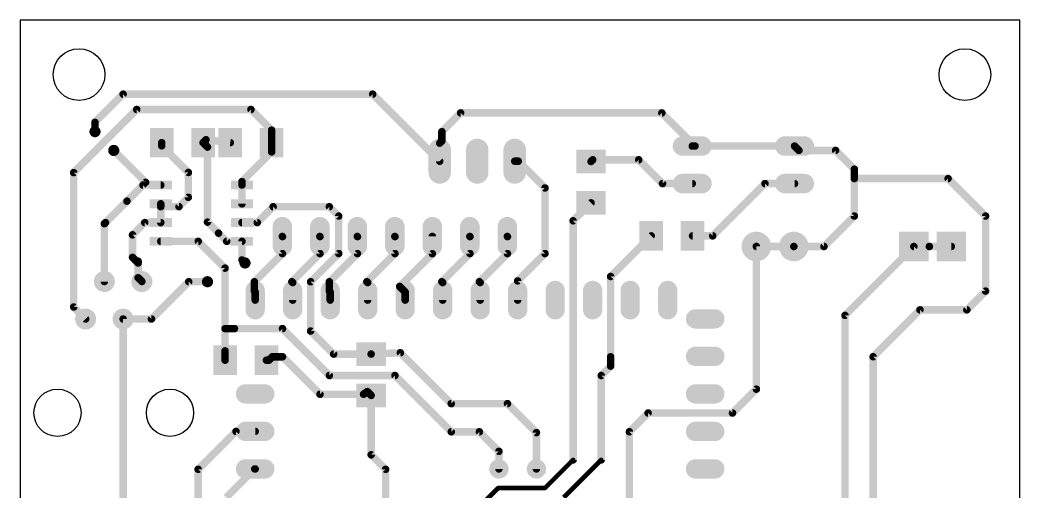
# Model space of a CAD drawing. Extents: x 0 to 67.7, y 0 to 71.7.
# Drawn here: x 0 to 67.7, y 39.7 to 71.7 of the extents above; entities that cross this region are included whole.
import ezdxf

# ---------------------------------------------------------------- set-up
doc = ezdxf.new("R2010")
doc.units = 0
for name, color, linetype in [('16', 132, 'CONTINUOUS'), ('17', 110, 'CONTINUOUS'), ('18', 110, 'CONTINUOUS'), ('20', 31, 'CONTINUOUS')]:
    doc.layers.add(name, color=color, linetype=linetype)

# ---------------------------------------------------------------- blocks, each defined once
blk = doc.blocks.new('LONGP100')
at = {"const_width": 1}
blk.add_lwpolyline([(-0.5, 0), (0.5, 0)], dxfattribs=at)
at = {"const_width": 0.5}
for points in [[(-0.5, 0.25, 1), (-0.5, -0.25)], [(0.5, -0.25, 1), (0.5, 0.25)]]:
    blk.add_lwpolyline(points, format="xyb", dxfattribs=at)
blk = doc.blocks.new('RECT')
blk.add_solid([(-0.5, -0.5), (0.5, -0.5), (-0.5, 0.5), (0.5, 0.5)])
blk = doc.blocks.new('ROUNDP')
at = {"const_width": 0.5}
blk.add_lwpolyline([(0, -0.25, 1), (0, 0.25, 1), (0, -0.25)], format="xyb", dxfattribs=at)
blk = doc.blocks.new('SQUAREP')
blk.add_solid([(-0.5, -0.5), (0.5, -0.5), (-0.5, 0.5), (0.5, 0.5)])
blk = doc.blocks.new('ROUNDV')
at = {"const_width": 0.5}
blk.add_lwpolyline([(0, -0.25, 1), (0, 0.25, 1), (0, -0.25)], format="xyb", dxfattribs=at)

msp = doc.modelspace()

# ---------------------------------------------------------------- linework, layer by layer
at = {"layer": '16'}
for points, const_width in [([(5.08, 64.77), (6.985, 66.675)], 0.508), ([(6.985, 66.675), (23.89, 66.675)], 0.508), ([(23.89, 66.675), (28.43, 62.135)], 0.508), ([(7.905, 65.635), (3.635, 61.365)], 0.508), ([(15.645, 65.635), (7.905, 65.635)], 0.508), ([(17.045, 64.235), (15.645, 65.635)], 0.508), ([(28.575, 64.135), (29.845, 65.405)], 0.508), ([(29.845, 65.405), (43.475, 65.405)], 0.508), ([(43.475, 65.405), (45.72, 63.16)], 0.508), ([(5.08, 64.135), (5.08, 64.77)], 0.508), ([(17.045, 63.39), (17.045, 64.235)], 0.508), ([(28.575, 63.5), (28.575, 64.135)], 0.508), ([(12.4, 63.39), (12.6, 63.59)], 0.508), ([(12.6, 63.59), (14.245, 63.39)], 0.508), ([(28.43, 63.355), (28.575, 63.5)], 0.508), ([(8.5125, 60.7025), (6.35, 62.865)], 0.508), ([(9.6, 63.39), (9.6, 63.1786)], 0.508), ([(9.6, 63.1786), (11.4046, 61.374)], 0.508), ([(12.4, 63.39), (12.7, 63.09)], 0.508), ([(12.7, 63.09), (12.7, 58.01)], 0.508), ([(17.045, 62.765), (15.035, 60.755)], 0.508), ([(17.045, 63.39), (17.045, 62.765)], 0.508), ([(28.43, 62.135), (28.43, 63.355)], 0.508), ([(45.535, 63.16), (45.72, 63.16)], 0.508), ([(45.72, 63.16), (52.465, 63.16)], 0.508), ([(52.465, 63.16), (52.76, 62.865)], 0.508), ([(52.76, 62.865), (55.245, 62.865)], 0.508), ([(55.245, 62.865), (56.515, 61.595)], 0.508), ([(33.75, 62.135), (33.51, 62.135)], 0.508), ([(35.56, 60.325), (33.75, 62.135)], 0.508), ([(38.795, 62.23), (38.68, 62.115)], 0.508), ([(41.91, 62.23), (38.795, 62.23)], 0.508), ([(43.52, 60.62), (41.91, 62.23)], 0.508), ([(56.515, 61.595), (56.515, 60.96)], 0.508), ([(3.635, 52.26), (3.635, 61.365)], 0.508), ([(11.4046, 61.374), (11.4046, 59.69)], 0.508), ([(15.035, 60.755), (15.035, 60.52)], 0.508), ([(56.515, 60.96), (56.515, 58.42)], 0.508), ([(62.865, 60.96), (56.515, 60.96)], 0.508), ([(65.405, 58.42), (62.865, 60.96)], 0.508), ([(7.2425, 59.4325), (8.5125, 60.7025)], 0.508), ([(7.2425, 59.4325), (8.33, 60.52)], 0.508), ([(8.33, 60.52), (9.535, 60.52)], 0.508), ([(15.035, 60.52), (15.035, 59.25)], 0.508), ([(35.56, 55.88), (35.56, 60.325)], 0.508), ([(45.535, 60.62), (43.52, 60.62)], 0.508), ([(50.46, 60.62), (46.92, 57.08)], 0.508), ([(52.465, 60.62), (50.46, 60.62)], 0.508), ([(5.79, 57.98), (7.2425, 59.4325)], 0.508), ([(11.4046, 59.69), (10.7696, 59.055)], 0.508), ([(9.535, 59.055), (9.535, 59.25)], 0.508), ([(9.535, 57.98), (9.535, 59.055)], 0.508), ([(10.7696, 59.055), (9.535, 59.055)], 0.508), ([(16.07, 57.98), (17.145, 59.055)], 0.508), ([(17.145, 59.055), (20.955, 59.055)], 0.508), ([(20.955, 59.055), (21.59, 58.42)], 0.508), ([(38.68, 59.315), (37.465, 58.1)], 0.508), ([(12.7, 58.01), (13.4475, 57.2625)], 0.508), ([(21.59, 58.42), (21.59, 55.88)], 0.508), ([(37.465, 58.1), (37.465, 41.91)], 0.508), ([(56.515, 58.42), (54.456, 56.361)], 0.508), ([(65.405, 53.34), (65.405, 58.42)], 0.508), ([(5.715, 57.905), (5.79, 57.98)], 0.508), ([(5.715, 53.99), (5.715, 57.905)], 0.508), ([(7.62, 57.15), (8.45, 57.98)], 0.508), ([(8.45, 57.98), (9.535, 57.98)], 0.508), ([(15.035, 57.98), (16.07, 57.98)], 0.508), ([(7.62, 55.625), (7.62, 57.15)], 0.508), ([(12.075, 56.71), (9.535, 56.71)], 0.508), ([(13.89, 54.895), (12.075, 56.71)], 0.508), ([(13.4475, 57.2625), (14, 56.71)], 0.508), ([(14, 56.71), (15.035, 56.71)], 0.508), ([(15.035, 56.71), (15.035, 55.45)], 0.508), ([(17.78, 57.03), (17.77, 57.04)], 0.508), ([(17.78, 55.88), (17.78, 57.03)], 0.508), ([(20.32, 57.03), (20.31, 57.04)], 0.508), ([(20.32, 55.88), (20.32, 57.03)], 0.508), ([(22.86, 57.03), (22.85, 57.04)], 0.508), ([(22.86, 55.88), (22.86, 57.03)], 0.508), ([(25.4, 57.03), (25.39, 57.04)], 0.508), ([(25.4, 55.88), (25.4, 57.03)], 0.508), ([(27.93, 55.87), (27.93, 57.04)], 0.508), ([(30.48, 57.03), (30.47, 57.04)], 0.508), ([(30.48, 55.88), (30.48, 57.03)], 0.508), ([(33.02, 57.03), (33.01, 57.04)], 0.508), ([(33.02, 55.88), (33.02, 57.03)], 0.508), ([(42.755, 57.08), (40.005, 54.33)], 0.508), ([(46.92, 57.08), (45.555, 57.08)], 0.508), ([(49.876, 56.361), (52.416, 56.361)], 0.508), ([(49.876, 56.361), (49.876, 46.701)], 0.508), ([(54.456, 56.361), (52.416, 56.361)], 0.508), ([(60.544, 56.361), (55.88, 51.697)], 0.508), ([(60.544, 56.361), (61.595, 56.361)], 0.508), ([(61.595, 56.361), (63.084, 56.361)], 0.508), ([(8, 55.245), (7.62, 55.625)], 0.508), ([(8, 55.245), (8, 55.365)], 0.508), ([(15.035, 55.45), (15.24, 55.245)], 0.508), ([(15.875, 53.975), (17.78, 55.88)], 0.508), ([(18.415, 53.975), (20.32, 55.88)], 0.508), ([(21.59, 55.88), (19.685, 53.975)], 0.508), ([(20.955, 53.975), (22.86, 55.88)], 0.508), ([(23.495, 53.975), (25.4, 55.88)], 0.508), ([(25.7175, 53.6575), (27.93, 55.87)], 0.508), ([(28.575, 53.975), (30.48, 55.88)], 0.508), ([(31.115, 53.975), (33.02, 55.88)], 0.508), ([(33.71, 54.03), (35.56, 55.88)], 0.508), ([(8, 54.245), (8, 55.245)], 0.508), ([(13.89, 50.8), (13.89, 54.895)], 0.508), ([(8.255, 53.99), (8, 54.245)], 0.508), ([(11.43, 53.975), (8.905, 51.45)], 0.508), ([(12.7, 53.975), (11.43, 53.975)], 0.508), ([(15.875, 53.34), (15.875, 53.975)], 0.508), ([(18.47, 53.92), (18.415, 53.975)], 0.508), ([(19.685, 53.975), (19.685, 50.635)], 0.508), ([(20.955, 53.34), (20.955, 53.975)], 0.508), ([(23.55, 53.92), (23.495, 53.975)], 0.508), ([(28.63, 53.92), (28.575, 53.975)], 0.508), ([(31.17, 53.92), (31.115, 53.975)], 0.508), ([(33.71, 52.73), (33.71, 54.03)], 0.508), ([(40.005, 54.33), (40.005, 48.895)], 0.508), ([(15.93, 53.285), (15.875, 53.34)], 0.508), ([(15.93, 52.73), (15.93, 53.285)], 0.508), ([(18.47, 52.73), (18.47, 53.92)], 0.508), ([(21.01, 53.285), (20.955, 53.34)], 0.508), ([(21.01, 52.73), (21.01, 53.285)], 0.508), ([(23.55, 52.73), (23.55, 53.92)], 0.508), ([(26.09, 53.285), (25.7175, 53.6575)], 0.508), ([(26.09, 52.73), (26.09, 53.285)], 0.508), ([(28.63, 52.73), (28.63, 53.92)], 0.508), ([(31.17, 52.73), (31.17, 53.92)], 0.508), ([(64.135, 52.07), (65.405, 53.34)], 0.508), ([(4.445, 51.45), (3.635, 52.26)], 0.508), ([(57.785, 48.895), (60.96, 52.07)], 0.508), ([(60.96, 52.07), (64.135, 52.07)], 0.508), ([(6.985, 30.48), (6.985, 51.45)], 0.508), ([(8.905, 51.45), (6.985, 51.45)], 0.508), ([(55.88, 51.697), (55.88, 35.56)], 0.508), ([(13.89, 48.66), (13.89, 50.8)], 0.508), ([(14.525, 50.8), (13.89, 50.8)], 0.508), ([(17.78, 50.8), (14.525, 50.8)], 0.508), ([(20.955, 47.625), (17.78, 50.8)], 0.508), ([(19.685, 50.635), (21.245, 49.075)], 0.508), ([(13.89, 48.66), (13.89, 49.2923)], 0.508), ([(16.69, 48.66), (16.855, 48.66)], 0.508), ([(17.09, 48.895), (16.855, 48.66)], 0.508), ([(17.09, 48.895), (17.78, 48.895)], 0.508), ([(17.78, 48.895), (20.32, 46.355)], 0.508), ([(21.245, 49.075), (23.785, 49.075)], 0.508), ([(23.785, 49.075), (25.7652, 49.1648)], 0.508), ([(25.7652, 49.1648), (29.21, 45.72)], 0.508), ([(40.005, 48.895), (40.005, 48.26)], 0.508), ([(57.785, 30.085), (57.785, 48.895)], 0.508), ([(40.005, 48.26), (39.37, 47.625)], 0.508), ([(25.4, 47.625), (20.955, 47.625)], 0.508), ([(29.21, 43.815), (25.4, 47.625)], 0.508), ([(39.37, 47.625), (39.37, 41.91)], 0.508), ([(23.5229, 46.5371), (23.27, 46.355)], 0.508), ([(23.5229, 46.5371), (23.785, 46.275)], 0.508), ([(49.876, 46.701), (48.26, 45.085)], 0.508), ([(20.32, 46.355), (23.27, 46.355)], 0.508), ([(23.785, 42.255), (23.785, 46.275)], 0.508), ([(29.21, 45.72), (33.02, 45.72)], 0.508), ([(34.98, 43.76), (33.02, 45.72)], 0.508), ([(42.545, 45.085), (41.275, 43.815)], 0.508), ([(48.26, 45.085), (42.545, 45.085)], 0.508), ([(12.065, 41.275), (14.63, 43.84)], 0.508), ([(14.63, 43.84), (15.93, 43.84)], 0.508), ([(31.115, 43.815), (29.21, 43.815)], 0.508), ([(32.44, 42.49), (31.115, 43.815)], 0.508), ([(41.275, 43.815), (41.275, 37.545)], 0.508), ([(34.98, 41.3), (34.98, 43.76)], 0.508), ([(32.44, 41.3), (32.44, 42.49)], 0.508), ([(24.765, 41.275), (23.785, 42.255)], 0.508), ([(37.465, 41.91), (35.56, 40.005)], 0.3048), ([(39.37, 41.91), (37.465, 40.005)], 0.3048), ([(12.065, 31.115), (12.065, 41.275)], 0.508), ([(13.97, 39.37), (15.9, 41.3)], 0.508), ([(15.9, 41.3), (15.93, 41.3)], 0.508), ([(24.765, 35.56), (24.765, 41.275)], 0.508), ([(32.385, 40.005), (31.115, 38.735)], 0.3048), ([(35.56, 40.005), (32.385, 40.005)], 0.3048), ([(37.465, 40.005), (36.83, 39.37)], 0.3048)]:
    msp.add_lwpolyline(points, dxfattribs=dict(at, const_width=const_width))
for points, const_width in [([(6.985, 66.802, 1), (6.985, 66.548)], 0.254), ([(7.0748, 66.5852, 1), (6.8952, 66.7648)], 0.254), ([(23.9798, 66.7648, 1), (23.8002, 66.5852)], 0.254), ([(23.89, 66.548, 1), (23.89, 66.802)], 0.254), ([(7.905, 65.762, 1), (7.905, 65.508)], 0.254), ([(7.9948, 65.5452, 1), (7.8152, 65.7248)], 0.254), ([(15.7348, 65.7248, 1), (15.5552, 65.5452)], 0.254), ([(15.645, 65.508, 1), (15.645, 65.762)], 0.254), ([(29.845, 65.532, 1), (29.845, 65.278)], 0.254), ([(29.9348, 65.3152, 1), (29.7552, 65.4948)], 0.254), ([(43.5648, 65.4948, 1), (43.3852, 65.3152)], 0.254), ([(43.475, 65.278, 1), (43.475, 65.532)], 0.254), ([(5.207, 64.77, 1), (4.953, 64.77)], 0.254), ([(4.9902, 64.8598, 1), (5.1698, 64.6802)], 0.254), ([(17.172, 64.235, 1), (16.918, 64.235)], 0.254), ([(16.9552, 64.1452, 1), (17.1348, 64.3248)], 0.254), ([(28.702, 64.135, 1), (28.448, 64.135)], 0.254), ([(28.4852, 64.2248, 1), (28.6648, 64.0452)], 0.254), ([(4.953, 64.135, 1), (5.207, 64.135)], 0.254), ([(12.6153, 63.7161, 1), (12.5847, 63.4639)], 0.254), ([(12.6898, 63.5002, 1), (12.5102, 63.6798)], 0.254), ([(28.6648, 63.4102, 1), (28.4852, 63.5898)], 0.254), ([(6.4398, 62.9548, 1), (6.2602, 62.7752)], 0.254), ([(9.727, 63.39, 1), (9.473, 63.39)], 0.254), ([(9.6898, 63.2684, 1), (9.5102, 63.0888)], 0.254), ([(9.473, 63.1786, 1), (9.727, 63.1786)], 0.254), ([(12.4898, 63.4798, 1), (12.3102, 63.3002)], 0.254), ([(12.3102, 63.4798, 1), (12.4898, 63.3002)], 0.254), ([(12.827, 63.09, 1), (12.573, 63.09)], 0.254), ([(12.6102, 63.0002, 1), (12.7898, 63.1798)], 0.254), ([(14.2297, 63.2639, 1), (14.2603, 63.5161)], 0.254), ([(17.172, 63.39, 1), (16.918, 63.39)], 0.254), ([(16.918, 63.39, 1), (17.172, 63.39)], 0.254), ([(17.1348, 62.6752, 1), (16.9552, 62.8548)], 0.254), ([(28.557, 63.355, 1), (28.303, 63.355)], 0.254), ([(28.3402, 63.4448, 1), (28.5198, 63.2652)], 0.254), ([(28.448, 63.5, 1), (28.702, 63.5)], 0.254), ([(45.535, 63.287, 1), (45.535, 63.033)], 0.254), ([(45.72, 63.287, 1), (45.72, 63.033)], 0.254), ([(45.6302, 63.0702, 1), (45.8098, 63.2498)], 0.254), ([(45.72, 63.033, 1), (45.72, 63.287)], 0.254), ([(52.5548, 63.2498, 1), (52.3752, 63.0702)], 0.254), ([(52.465, 63.033, 1), (52.465, 63.287)], 0.254), ([(52.76, 62.992, 1), (52.76, 62.738)], 0.254), ([(52.6702, 62.7752, 1), (52.8498, 62.9548)], 0.254), ([(55.3348, 62.9548, 1), (55.1552, 62.7752)], 0.254), ([(55.245, 62.738, 1), (55.245, 62.992)], 0.254), ([(16.918, 62.765, 1), (17.172, 62.765)], 0.254), ([(28.3402, 62.0452, 1), (28.5198, 62.2248)], 0.254), ([(33.51, 62.262, 1), (33.51, 62.008)], 0.254), ([(33.8398, 62.2248, 1), (33.6602, 62.0452)], 0.254), ([(33.75, 62.008, 1), (33.75, 62.262)], 0.254), ([(38.5902, 62.2048, 1), (38.7698, 62.0252)], 0.254), ([(38.795, 62.357, 1), (38.795, 62.103)], 0.254), ([(38.8848, 62.1402, 1), (38.7052, 62.3198)], 0.254), ([(41.9998, 62.3198, 1), (41.8202, 62.1402)], 0.254), ([(41.91, 62.103, 1), (41.91, 62.357)], 0.254), ([(28.303, 62.135, 1), (28.557, 62.135)], 0.254), ([(56.642, 61.595, 1), (56.388, 61.595)], 0.254), ([(56.4252, 61.5052, 1), (56.6048, 61.6848)], 0.254), ([(3.762, 61.365, 1), (3.508, 61.365)], 0.254), ([(3.5452, 61.4548, 1), (3.7248, 61.2752)], 0.254), ([(11.5316, 61.374, 1), (11.2776, 61.374)], 0.254), ([(11.3148, 61.2842, 1), (11.4944, 61.4638)], 0.254), ([(15.162, 60.755, 1), (14.908, 60.755)], 0.254), ([(14.9452, 60.8448, 1), (15.1248, 60.6652)], 0.254), ([(56.642, 60.96, 1), (56.388, 60.96)], 0.254), ([(56.515, 61.087, 1), (56.515, 60.833)], 0.254), ([(56.388, 60.96, 1), (56.642, 60.96)], 0.254), ([(62.9548, 61.0498, 1), (62.7752, 60.8702)], 0.254), ([(62.865, 60.833, 1), (62.865, 61.087)], 0.254), ([(8.33, 60.647, 1), (8.33, 60.393)], 0.254), ([(8.4198, 60.4302, 1), (8.2402, 60.6098)], 0.254), ([(8.6023, 60.6127, 1), (8.4227, 60.7923)], 0.254), ([(8.4227, 60.6127, 1), (8.6023, 60.7923)], 0.254), ([(9.535, 60.393, 1), (9.535, 60.647)], 0.254), ([(15.162, 60.52, 1), (14.908, 60.52)], 0.254), ([(14.908, 60.52, 1), (15.162, 60.52)], 0.254), ([(35.687, 60.325, 1), (35.433, 60.325)], 0.254), ([(35.4702, 60.2352, 1), (35.6498, 60.4148)], 0.254), ([(43.52, 60.747, 1), (43.52, 60.493)], 0.254), ([(43.4302, 60.5302, 1), (43.6098, 60.7098)], 0.254), ([(45.535, 60.493, 1), (45.535, 60.747)], 0.254), ([(50.46, 60.747, 1), (50.46, 60.493)], 0.254), ([(50.5498, 60.5302, 1), (50.3702, 60.7098)], 0.254), ([(52.465, 60.493, 1), (52.465, 60.747)], 0.254), ([(7.1527, 59.5223, 1), (7.3323, 59.3427)], 0.254), ([(7.1527, 59.5223, 1), (7.3323, 59.3427)], 0.254), ([(7.3323, 59.3427, 1), (7.1527, 59.5223)], 0.254), ([(11.2776, 59.69, 1), (11.5316, 59.69)], 0.254), ([(11.4944, 59.6002, 1), (11.3148, 59.7798)], 0.254), ([(9.662, 59.25, 1), (9.408, 59.25)], 0.254), ([(9.662, 59.055, 1), (9.408, 59.055)], 0.254), ([(9.535, 59.182, 1), (9.535, 58.928)], 0.254), ([(9.408, 59.055, 1), (9.662, 59.055)], 0.254), ([(10.6798, 59.1448, 1), (10.8594, 58.9652)], 0.254), ([(10.7696, 58.928, 1), (10.7696, 59.182)], 0.254), ([(14.908, 59.25, 1), (15.162, 59.25)], 0.254), ([(17.145, 59.182, 1), (17.145, 58.928)], 0.254), ([(17.2348, 58.9652, 1), (17.0552, 59.1448)], 0.254), ([(21.0448, 59.1448, 1), (20.8652, 58.9652)], 0.254), ([(20.955, 58.928, 1), (20.955, 59.182)], 0.254), ([(38.7698, 59.2252, 1), (38.5902, 59.4048)], 0.254), ([(12.7898, 58.0998, 1), (12.6102, 57.9202)], 0.254), ([(21.717, 58.42, 1), (21.463, 58.42)], 0.254), ([(21.5002, 58.3302, 1), (21.6798, 58.5098)], 0.254), ([(37.592, 58.1, 1), (37.338, 58.1)], 0.254), ([(37.3752, 58.1898, 1), (37.5548, 58.0102)], 0.254), ([(56.388, 58.42, 1), (56.642, 58.42)], 0.254), ([(56.6048, 58.3302, 1), (56.4252, 58.5098)], 0.254), ([(65.532, 58.42, 1), (65.278, 58.42)], 0.254), ([(65.3152, 58.3302, 1), (65.4948, 58.5098)], 0.254), ([(5.842, 57.905, 1), (5.588, 57.905)], 0.254), ([(5.6252, 57.9948, 1), (5.8048, 57.8152)], 0.254), ([(5.7002, 58.0698, 1), (5.8798, 57.8902)], 0.254), ([(5.8798, 57.8902, 1), (5.7002, 58.0698)], 0.254), ([(8.45, 58.107, 1), (8.45, 57.853)], 0.254), ([(8.5398, 57.8902, 1), (8.3602, 58.0698)], 0.254), ([(9.408, 57.98, 1), (9.662, 57.98)], 0.254), ([(9.535, 57.853, 1), (9.535, 58.107)], 0.254), ([(12.573, 58.01, 1), (12.827, 58.01)], 0.254), ([(15.035, 58.107, 1), (15.035, 57.853)], 0.254), ([(15.9802, 58.0698, 1), (16.1598, 57.8902)], 0.254), ([(16.07, 57.853, 1), (16.07, 58.107)], 0.254), ([(7.747, 57.15, 1), (7.493, 57.15)], 0.254), ([(7.5302, 57.2398, 1), (7.7098, 57.0602)], 0.254), ([(9.535, 56.837, 1), (9.535, 56.583)], 0.254), ([(12.1648, 56.7998, 1), (11.9852, 56.6202)], 0.254), ([(12.075, 56.583, 1), (12.075, 56.837)], 0.254), ([(13.5373, 57.3523, 1), (13.3577, 57.1727)], 0.254), ([(13.3577, 57.1727, 1), (13.5373, 57.3523)], 0.254), ([(14, 56.837, 1), (14, 56.583)], 0.254), ([(13.9102, 56.6202, 1), (14.0898, 56.7998)], 0.254), ([(15.162, 56.71, 1), (14.908, 56.71)], 0.254), ([(15.035, 56.583, 1), (15.035, 56.837)], 0.254), ([(17.8598, 57.1298, 1), (17.6802, 56.9502)], 0.254), ([(17.907, 57.03, 1), (17.653, 57.03)], 0.254), ([(17.6902, 56.9402, 1), (17.8698, 57.1198)], 0.254), ([(20.3998, 57.1298, 1), (20.2202, 56.9502)], 0.254), ([(20.447, 57.03, 1), (20.193, 57.03)], 0.254), ([(20.2302, 56.9402, 1), (20.4098, 57.1198)], 0.254), ([(22.9398, 57.1298, 1), (22.7602, 56.9502)], 0.254), ([(22.987, 57.03, 1), (22.733, 57.03)], 0.254), ([(22.7702, 56.9402, 1), (22.9498, 57.1198)], 0.254), ([(25.4798, 57.1298, 1), (25.3002, 56.9502)], 0.254), ([(25.527, 57.03, 1), (25.273, 57.03)], 0.254), ([(25.3102, 56.9402, 1), (25.4898, 57.1198)], 0.254), ([(28.057, 57.04, 1), (27.803, 57.04)], 0.254), ([(30.5598, 57.1298, 1), (30.3802, 56.9502)], 0.254), ([(30.607, 57.03, 1), (30.353, 57.03)], 0.254), ([(30.3902, 56.9402, 1), (30.5698, 57.1198)], 0.254), ([(33.0998, 57.1298, 1), (32.9202, 56.9502)], 0.254), ([(33.147, 57.03, 1), (32.893, 57.03)], 0.254), ([(32.9302, 56.9402, 1), (33.1098, 57.1198)], 0.254), ([(42.8448, 56.9902, 1), (42.6652, 57.1698)], 0.254), ([(45.555, 57.207, 1), (45.555, 56.953)], 0.254), ([(46.8302, 57.1698, 1), (47.0098, 56.9902)], 0.254), ([(46.92, 56.953, 1), (46.92, 57.207)], 0.254), ([(49.876, 56.488, 1), (49.876, 56.234)], 0.254), ([(50.003, 56.361, 1), (49.749, 56.361)], 0.254), ([(52.416, 56.488, 1), (52.416, 56.234)], 0.254), ([(52.416, 56.234, 1), (52.416, 56.488)], 0.254), ([(54.3662, 56.4508, 1), (54.5458, 56.2712)], 0.254), ([(54.456, 56.234, 1), (54.456, 56.488)], 0.254), ([(60.544, 56.488, 1), (60.544, 56.234)], 0.254), ([(60.6338, 56.2712, 1), (60.4542, 56.4508)], 0.254), ([(61.595, 56.488, 1), (61.595, 56.234)], 0.254), ([(61.595, 56.234, 1), (61.595, 56.488)], 0.254), ([(63.084, 56.234, 1), (63.084, 56.488)], 0.254), ([(7.7098, 55.7148, 1), (7.5302, 55.5352)], 0.254), ([(7.493, 55.625, 1), (7.747, 55.625)], 0.254), ([(8.127, 55.365, 1), (7.873, 55.365)], 0.254), ([(15.1248, 55.5398, 1), (14.9452, 55.3602)], 0.254), ([(14.908, 55.45, 1), (15.162, 55.45)], 0.254), ([(17.653, 55.88, 1), (17.907, 55.88)], 0.254), ([(17.8698, 55.7902, 1), (17.6902, 55.9698)], 0.254), ([(20.193, 55.88, 1), (20.447, 55.88)], 0.254), ([(20.4098, 55.7902, 1), (20.2302, 55.9698)], 0.254), ([(21.463, 55.88, 1), (21.717, 55.88)], 0.254), ([(21.6798, 55.7902, 1), (21.5002, 55.9698)], 0.254), ([(22.733, 55.88, 1), (22.987, 55.88)], 0.254), ([(22.9498, 55.7902, 1), (22.7702, 55.9698)], 0.254), ([(25.273, 55.88, 1), (25.527, 55.88)], 0.254), ([(25.4898, 55.7902, 1), (25.3102, 55.9698)], 0.254), ([(27.803, 55.87, 1), (28.057, 55.87)], 0.254), ([(28.0198, 55.7802, 1), (27.8402, 55.9598)], 0.254), ([(30.353, 55.88, 1), (30.607, 55.88)], 0.254), ([(30.5698, 55.7902, 1), (30.3902, 55.9698)], 0.254), ([(32.893, 55.88, 1), (33.147, 55.88)], 0.254), ([(33.1098, 55.7902, 1), (32.9302, 55.9698)], 0.254), ([(35.433, 55.88, 1), (35.687, 55.88)], 0.254), ([(35.6498, 55.7902, 1), (35.4702, 55.9698)], 0.254), ([(8.127, 55.245, 1), (7.873, 55.245)], 0.254), ([(7.873, 55.245, 1), (8.127, 55.245)], 0.254), ([(7.9102, 55.1552, 1), (8.0898, 55.3348)], 0.254), ([(14.017, 54.895, 1), (13.763, 54.895)], 0.254), ([(13.8002, 54.8052, 1), (13.9798, 54.9848)], 0.254), ([(15.1502, 55.1552, 1), (15.3298, 55.3348)], 0.254), ([(8.0898, 54.3348, 1), (7.9102, 54.1552)], 0.254), ([(7.873, 54.245, 1), (8.127, 54.245)], 0.254), ([(8.1652, 53.9002, 1), (8.3448, 54.0798)], 0.254), ([(11.43, 54.102, 1), (11.43, 53.848)], 0.254), ([(11.5198, 53.8852, 1), (11.3402, 54.0648)], 0.254), ([(12.7, 53.848, 1), (12.7, 54.102)], 0.254), ([(16.002, 53.975, 1), (15.748, 53.975)], 0.254), ([(15.7852, 54.0648, 1), (15.9648, 53.8852)], 0.254), ([(18.5048, 54.0648, 1), (18.3252, 53.8852)], 0.254), ([(18.3252, 54.0648, 1), (18.5048, 53.8852)], 0.254), ([(19.812, 53.975, 1), (19.558, 53.975)], 0.254), ([(19.5952, 54.0648, 1), (19.7748, 53.8852)], 0.254), ([(21.082, 53.975, 1), (20.828, 53.975)], 0.254), ([(20.8652, 54.0648, 1), (21.0448, 53.8852)], 0.254), ([(23.5848, 54.0648, 1), (23.4052, 53.8852)], 0.254), ([(23.4052, 54.0648, 1), (23.5848, 53.8852)], 0.254), ([(28.6648, 54.0648, 1), (28.4852, 53.8852)], 0.254), ([(28.4852, 54.0648, 1), (28.6648, 53.8852)], 0.254), ([(31.2048, 54.0648, 1), (31.0252, 53.8852)], 0.254), ([(31.0252, 54.0648, 1), (31.2048, 53.8852)], 0.254), ([(33.837, 54.03, 1), (33.583, 54.03)], 0.254), ([(33.6202, 54.1198, 1), (33.7998, 53.9402)], 0.254), ([(40.132, 54.33, 1), (39.878, 54.33)], 0.254), ([(39.9152, 54.4198, 1), (40.0948, 54.2402)], 0.254), ([(5.588, 53.99, 1), (5.842, 53.99)], 0.254), ([(15.9648, 53.4298, 1), (15.7852, 53.2502)], 0.254), ([(16.057, 53.285, 1), (15.803, 53.285)], 0.254), ([(18.597, 53.92, 1), (18.343, 53.92)], 0.254), ([(18.3802, 53.8302, 1), (18.5598, 54.0098)], 0.254), ([(21.0448, 53.4298, 1), (20.8652, 53.2502)], 0.254), ([(21.137, 53.285, 1), (20.883, 53.285)], 0.254), ([(23.677, 53.92, 1), (23.423, 53.92)], 0.254), ([(23.4602, 53.8302, 1), (23.6398, 54.0098)], 0.254), ([(25.8073, 53.7473, 1), (25.6277, 53.5677)], 0.254), ([(25.6277, 53.7473, 1), (25.8073, 53.5677)], 0.254), ([(26.217, 53.285, 1), (25.963, 53.285)], 0.254), ([(28.757, 53.92, 1), (28.503, 53.92)], 0.254), ([(28.5402, 53.8302, 1), (28.7198, 54.0098)], 0.254), ([(31.297, 53.92, 1), (31.043, 53.92)], 0.254), ([(31.0802, 53.8302, 1), (31.2598, 54.0098)], 0.254), ([(65.4948, 53.2502, 1), (65.3152, 53.4298)], 0.254), ([(15.748, 53.34, 1), (16.002, 53.34)], 0.254), ([(15.803, 52.73, 1), (16.057, 52.73)], 0.254), ([(15.8402, 53.1952, 1), (16.0198, 53.3748)], 0.254), ([(18.343, 52.73, 1), (18.597, 52.73)], 0.254), ([(20.828, 53.34, 1), (21.082, 53.34)], 0.254), ([(20.883, 52.73, 1), (21.137, 52.73)], 0.254), ([(20.9202, 53.1952, 1), (21.0998, 53.3748)], 0.254), ([(23.423, 52.73, 1), (23.677, 52.73)], 0.254), ([(25.963, 52.73, 1), (26.217, 52.73)], 0.254), ([(26.0002, 53.1952, 1), (26.1798, 53.3748)], 0.254), ([(28.503, 52.73, 1), (28.757, 52.73)], 0.254), ([(31.043, 52.73, 1), (31.297, 52.73)], 0.254), ([(33.583, 52.73, 1), (33.837, 52.73)], 0.254), ([(65.278, 53.34, 1), (65.532, 53.34)], 0.254), ([(3.7248, 52.3498, 1), (3.5452, 52.1702)], 0.254), ([(3.508, 52.26, 1), (3.762, 52.26)], 0.254), ([(60.96, 52.197, 1), (60.96, 51.943)], 0.254), ([(61.0498, 51.9802, 1), (60.8702, 52.1598)], 0.254), ([(64.0452, 52.1598, 1), (64.2248, 51.9802)], 0.254), ([(64.135, 51.943, 1), (64.135, 52.197)], 0.254), ([(4.3552, 51.3602, 1), (4.5348, 51.5398)], 0.254), ([(7.112, 51.45, 1), (6.858, 51.45)], 0.254), ([(6.985, 51.577, 1), (6.985, 51.323)], 0.254), ([(8.8152, 51.5398, 1), (8.9948, 51.3602)], 0.254), ([(8.905, 51.323, 1), (8.905, 51.577)], 0.254), ([(56.007, 51.697, 1), (55.753, 51.697)], 0.254), ([(55.7902, 51.7868, 1), (55.9698, 51.6072)], 0.254), ([(14.017, 50.8, 1), (13.763, 50.8)], 0.254), ([(13.89, 50.927, 1), (13.89, 50.673)], 0.254), ([(13.763, 50.8, 1), (14.017, 50.8)], 0.254), ([(14.525, 50.927, 1), (14.525, 50.673)], 0.254), ([(14.525, 50.673, 1), (14.525, 50.927)], 0.254), ([(17.8698, 50.8898, 1), (17.6902, 50.7102)], 0.254), ([(17.78, 50.673, 1), (17.78, 50.927)], 0.254), ([(19.7748, 50.7248, 1), (19.5952, 50.5452)], 0.254), ([(19.558, 50.635, 1), (19.812, 50.635)], 0.254), ([(14.017, 49.2923, 1), (13.763, 49.2923)], 0.254), ([(13.763, 48.66, 1), (14.017, 48.66)], 0.254), ([(13.763, 48.66, 1), (14.017, 48.66)], 0.254), ([(16.69, 48.787, 1), (16.69, 48.533)], 0.254), ([(16.7652, 48.7498, 1), (16.9448, 48.5702)], 0.254), ([(16.855, 48.533, 1), (16.855, 48.787)], 0.254), ([(17.09, 49.022, 1), (17.09, 48.768)], 0.254), ([(17.1798, 48.8052, 1), (17.0002, 48.9848)], 0.254), ([(17.8698, 48.9848, 1), (17.6902, 48.8052)], 0.254), ([(17.78, 48.768, 1), (17.78, 49.022)], 0.254), ([(21.245, 49.202, 1), (21.245, 48.948)], 0.254), ([(21.1552, 48.9852, 1), (21.3348, 49.1648)], 0.254), ([(23.7792, 49.2019, 1), (23.7908, 48.9481)], 0.254), ([(23.785, 48.948, 1), (23.785, 49.202)], 0.254), ([(25.855, 49.2546, 1), (25.6754, 49.075)], 0.254), ([(25.7709, 49.0379, 1), (25.7594, 49.2917)], 0.254), ([(40.132, 48.895, 1), (39.878, 48.895)], 0.254), ([(39.878, 48.895, 1), (40.132, 48.895)], 0.254), ([(57.912, 48.895, 1), (57.658, 48.895)], 0.254), ([(57.6952, 48.9848, 1), (57.8748, 48.8052)], 0.254), ([(39.878, 48.26, 1), (40.132, 48.26)], 0.254), ([(40.0948, 48.1702, 1), (39.9152, 48.3498)], 0.254), ([(20.955, 47.752, 1), (20.955, 47.498)], 0.254), ([(20.8652, 47.5352, 1), (21.0448, 47.7148)], 0.254), ([(25.4898, 47.7148, 1), (25.3102, 47.5352)], 0.254), ([(25.4, 47.498, 1), (25.4, 47.752)], 0.254), ([(39.497, 47.625, 1), (39.243, 47.625)], 0.254), ([(39.2802, 47.7148, 1), (39.4598, 47.5352)], 0.254), ([(23.6127, 46.6269, 1), (23.4331, 46.4473)], 0.254), ([(23.5971, 46.4341, 1), (23.4486, 46.6402)], 0.254), ([(49.749, 46.701, 1), (50.003, 46.701)], 0.254), ([(49.9658, 46.6112, 1), (49.7862, 46.7908)], 0.254), ([(20.32, 46.482, 1), (20.32, 46.228)], 0.254), ([(20.2302, 46.2652, 1), (20.4098, 46.4448)], 0.254), ([(23.1958, 46.4581, 1), (23.3442, 46.2519)], 0.254), ([(23.27, 46.228, 1), (23.27, 46.482)], 0.254), ([(23.912, 46.275, 1), (23.658, 46.275)], 0.254), ([(23.6952, 46.1852, 1), (23.8748, 46.3648)], 0.254), ([(29.21, 45.847, 1), (29.21, 45.593)], 0.254), ([(29.1202, 45.6302, 1), (29.2998, 45.8098)], 0.254), ([(33.1098, 45.8098, 1), (32.9302, 45.6302)], 0.254), ([(33.02, 45.593, 1), (33.02, 45.847)], 0.254), ([(42.545, 45.212, 1), (42.545, 44.958)], 0.254), ([(42.6348, 44.9952, 1), (42.4552, 45.1748)], 0.254), ([(48.1702, 45.1748, 1), (48.3498, 44.9952)], 0.254), ([(48.26, 44.958, 1), (48.26, 45.212)], 0.254), ([(14.63, 43.967, 1), (14.63, 43.713)], 0.254), ([(14.7198, 43.7502, 1), (14.5402, 43.9298)], 0.254), ([(15.93, 43.713, 1), (15.93, 43.967)], 0.254), ([(29.21, 43.942, 1), (29.21, 43.688)], 0.254), ([(29.1202, 43.7252, 1), (29.2998, 43.9048)], 0.254), ([(31.2048, 43.9048, 1), (31.0252, 43.7252)], 0.254), ([(31.115, 43.688, 1), (31.115, 43.942)], 0.254), ([(41.402, 43.815, 1), (41.148, 43.815)], 0.254), ([(41.1852, 43.9048, 1), (41.3648, 43.7252)], 0.254), ([(35.107, 43.76, 1), (34.853, 43.76)], 0.254), ([(34.8902, 43.6702, 1), (35.0698, 43.8498)], 0.254), ([(32.567, 42.49, 1), (32.313, 42.49)], 0.254), ([(32.3502, 42.4002, 1), (32.5298, 42.5798)], 0.254), ([(23.8748, 42.3448, 1), (23.6952, 42.1652)], 0.254), ([(23.658, 42.255, 1), (23.912, 42.255)], 0.254), ([(37.338, 41.91, 1), (37.592, 41.91)], 0.254), ([(37.5189, 41.8561, 1), (37.4111, 41.9639)], 0.1524), ([(39.243, 41.91, 1), (39.497, 41.91)], 0.254), ([(39.4239, 41.8561, 1), (39.3161, 41.9639)], 0.1524), ([(12.192, 41.275, 1), (11.938, 41.275)], 0.254), ([(11.9752, 41.3648, 1), (12.1548, 41.1852)], 0.254), ([(15.9, 41.427, 1), (15.9, 41.173)], 0.254), ([(15.9898, 41.2102, 1), (15.8102, 41.3898)], 0.254), ([(15.93, 41.173, 1), (15.93, 41.427)], 0.254), ([(24.892, 41.275, 1), (24.638, 41.275)], 0.254), ([(24.6752, 41.1852, 1), (24.8548, 41.3648)], 0.254), ([(32.313, 41.3, 1), (32.567, 41.3)], 0.254), ([(34.853, 41.3, 1), (35.107, 41.3)], 0.254), ([(32.385, 40.0812, 1), (32.385, 39.9288)], 0.1524), ([(32.4389, 39.9511, 1), (32.3311, 40.0589)], 0.1524), ([(35.5061, 40.0589, 1), (35.6139, 39.9511)], 0.1524), ([(35.56, 39.9288, 1), (35.56, 40.0812)], 0.1524), ([(37.4111, 40.0589, 1), (37.5189, 39.9511)], 0.1524), ([(37.5189, 39.9511, 1), (37.4111, 40.0589)], 0.1524)]:
    msp.add_lwpolyline(points, format="xyb", dxfattribs=dict(at, const_width=const_width))
at = {"layer": '20'}
for p, q in [((67.735, 71.695), (0, 71.695)), ((0, 71.695), (0, 0)), ((67.735, 0), (67.735, 71.695))]:
    msp.add_line(p, q, dxfattribs=at)
for centre, radius in [((4, 68), 1.75), ((64, 68), 1.75), ((2.54, 45.1), 1.6), ((10.16, 45.1), 1.6)]:
    msp.add_circle(centre, radius, dxfattribs=at)

# ---------------------------------------------------------------- block references
at = {"layer": '16', "xscale": 1.6, "yscale": 2}
for p in [(9.6, 63.39), (12.4, 63.39), (13.89, 48.66), (16.69, 48.66)]:
    msp.add_blockref('RECT', p, dxfattribs=at)
at = {"layer": '16'}
for p, xscale, yscale, rotation in [((14.245, 63.39), 1.6, 2, 180), ((17.045, 63.39), 1.6, 2, 180), ((38.68, 62.115), 1.6, 2, 270), ((9.535, 60.52), 0.6, 1.5, 90), ((15.035, 60.52), 0.6, 1.5, 90), ((38.68, 59.315), 1.6, 2, 270), ((9.535, 59.25), 0.6, 1.5, 90), ((15.035, 59.25), 0.6, 1.5, 90), ((9.535, 57.98), 0.6, 1.5, 90), ((15.035, 57.98), 0.6, 1.5, 90), ((42.755, 57.08), 1.6, 2, 180), ((45.555, 57.08), 1.6, 2, 180), ((9.535, 56.71), 0.6, 1.5, 90), ((15.035, 56.71), 0.6, 1.5, 90), ((23.785, 49.075), 1.6, 2, 270), ((23.785, 46.275), 1.6, 2, 270)]:
    msp.add_blockref('RECT', p, dxfattribs=dict(at, xscale=xscale, yscale=yscale, rotation=rotation))
at = {"layer": '17'}
for name, p, xscale, yscale in [('LONGP100', (45.535, 63.16), 1.3208, 1.3208), ('LONGP100', (52.465, 63.16), 1.3208, 1.3208), ('LONGP100', (45.535, 60.62), 1.3208, 1.3208), ('LONGP100', (52.465, 60.62), 1.3208, 1.3208), ('ROUNDP', (5.715, 53.99), 1.4224, 1.4224), ('ROUNDP', (8.255, 53.99), 1.4224, 1.4224), ('ROUNDP', (4.445, 51.45), 1.4224, 1.4224), ('ROUNDP', (6.985, 51.45), 1.4224, 1.4224), ('LONGP100', (46.41, 51.46), 1.308, 1.308), ('LONGP100', (46.41, 48.92), 1.308, 1.308), ('LONGP100', (46.41, 46.38), 1.308, 1.308), ('LONGP100', (46.41, 43.84), 1.308, 1.308), ('LONGP100', (46.41, 41.3), 1.308, 1.308)]:
    msp.add_blockref(name, p, dxfattribs=dict(at, xscale=xscale, yscale=yscale))
for name, p, xscale, yscale, rotation in [('LONGP100', (28.43, 62.135), 1.524, 1.524, 270), ('LONGP100', (30.97, 62.135), 1.524, 1.524, 270), ('LONGP100', (33.51, 62.135), 1.524, 1.524, 270), ('LONGP100', (17.77, 57.04), 1.3208, 1.3208, 90), ('LONGP100', (20.31, 57.04), 1.3208, 1.3208, 90), ('LONGP100', (22.85, 57.04), 1.3208, 1.3208, 90), ('LONGP100', (25.39, 57.04), 1.3208, 1.3208, 90), ('LONGP100', (27.93, 57.04), 1.3208, 1.3208, 90), ('LONGP100', (30.47, 57.04), 1.3208, 1.3208, 90), ('LONGP100', (33.01, 57.04), 1.3208, 1.3208, 90), ('ROUNDP', (49.876, 56.361), 2, 2, 90), ('ROUNDP', (52.416, 56.361), 2, 2, 90), ('SQUAREP', (60.544, 56.361), 2, 2, 90), ('SQUAREP', (63.084, 56.361), 2, 2, 90), ('LONGP100', (15.93, 52.73), 1.308, 1.308, 90), ('LONGP100', (18.47, 52.73), 1.308, 1.308, 90), ('LONGP100', (21.01, 52.73), 1.308, 1.308, 90), ('LONGP100', (23.55, 52.73), 1.308, 1.308, 90), ('LONGP100', (26.09, 52.73), 1.308, 1.308, 90), ('LONGP100', (28.63, 52.73), 1.308, 1.308, 90), ('LONGP100', (31.17, 52.73), 1.308, 1.308, 90), ('LONGP100', (33.71, 52.73), 1.308, 1.308, 90), ('LONGP100', (36.25, 52.73), 1.308, 1.308, 90), ('LONGP100', (38.79, 52.73), 1.308, 1.308, 90), ('LONGP100', (41.33, 52.73), 1.308, 1.308, 90), ('LONGP100', (43.87, 52.73), 1.308, 1.308, 90), ('LONGP100', (15.93, 46.38), 1.308, 1.308, 180), ('LONGP100', (15.93, 43.84), 1.308, 1.308, 180), ('LONGP100', (15.93, 41.3), 1.308, 1.308, 180), ('ROUNDP', (32.44, 41.3), 1.308, 1.308, 180), ('ROUNDP', (34.98, 41.3), 1.308, 1.308, 180)]:
    msp.add_blockref(name, p, dxfattribs=dict(at, xscale=xscale, yscale=yscale, rotation=rotation))
at = {"layer": '18', "xscale": 0.7564, "yscale": 0.7564}
for p in [(5.08, 64.135), (5.08, 64.135), (6.35, 62.865), (6.35, 62.865), (15.24, 55.245), (15.24, 55.245), (12.7, 53.975), (12.7, 53.975)]:
    msp.add_blockref('ROUNDV', p, dxfattribs=at)

doc.saveas('drawing.dxf')
